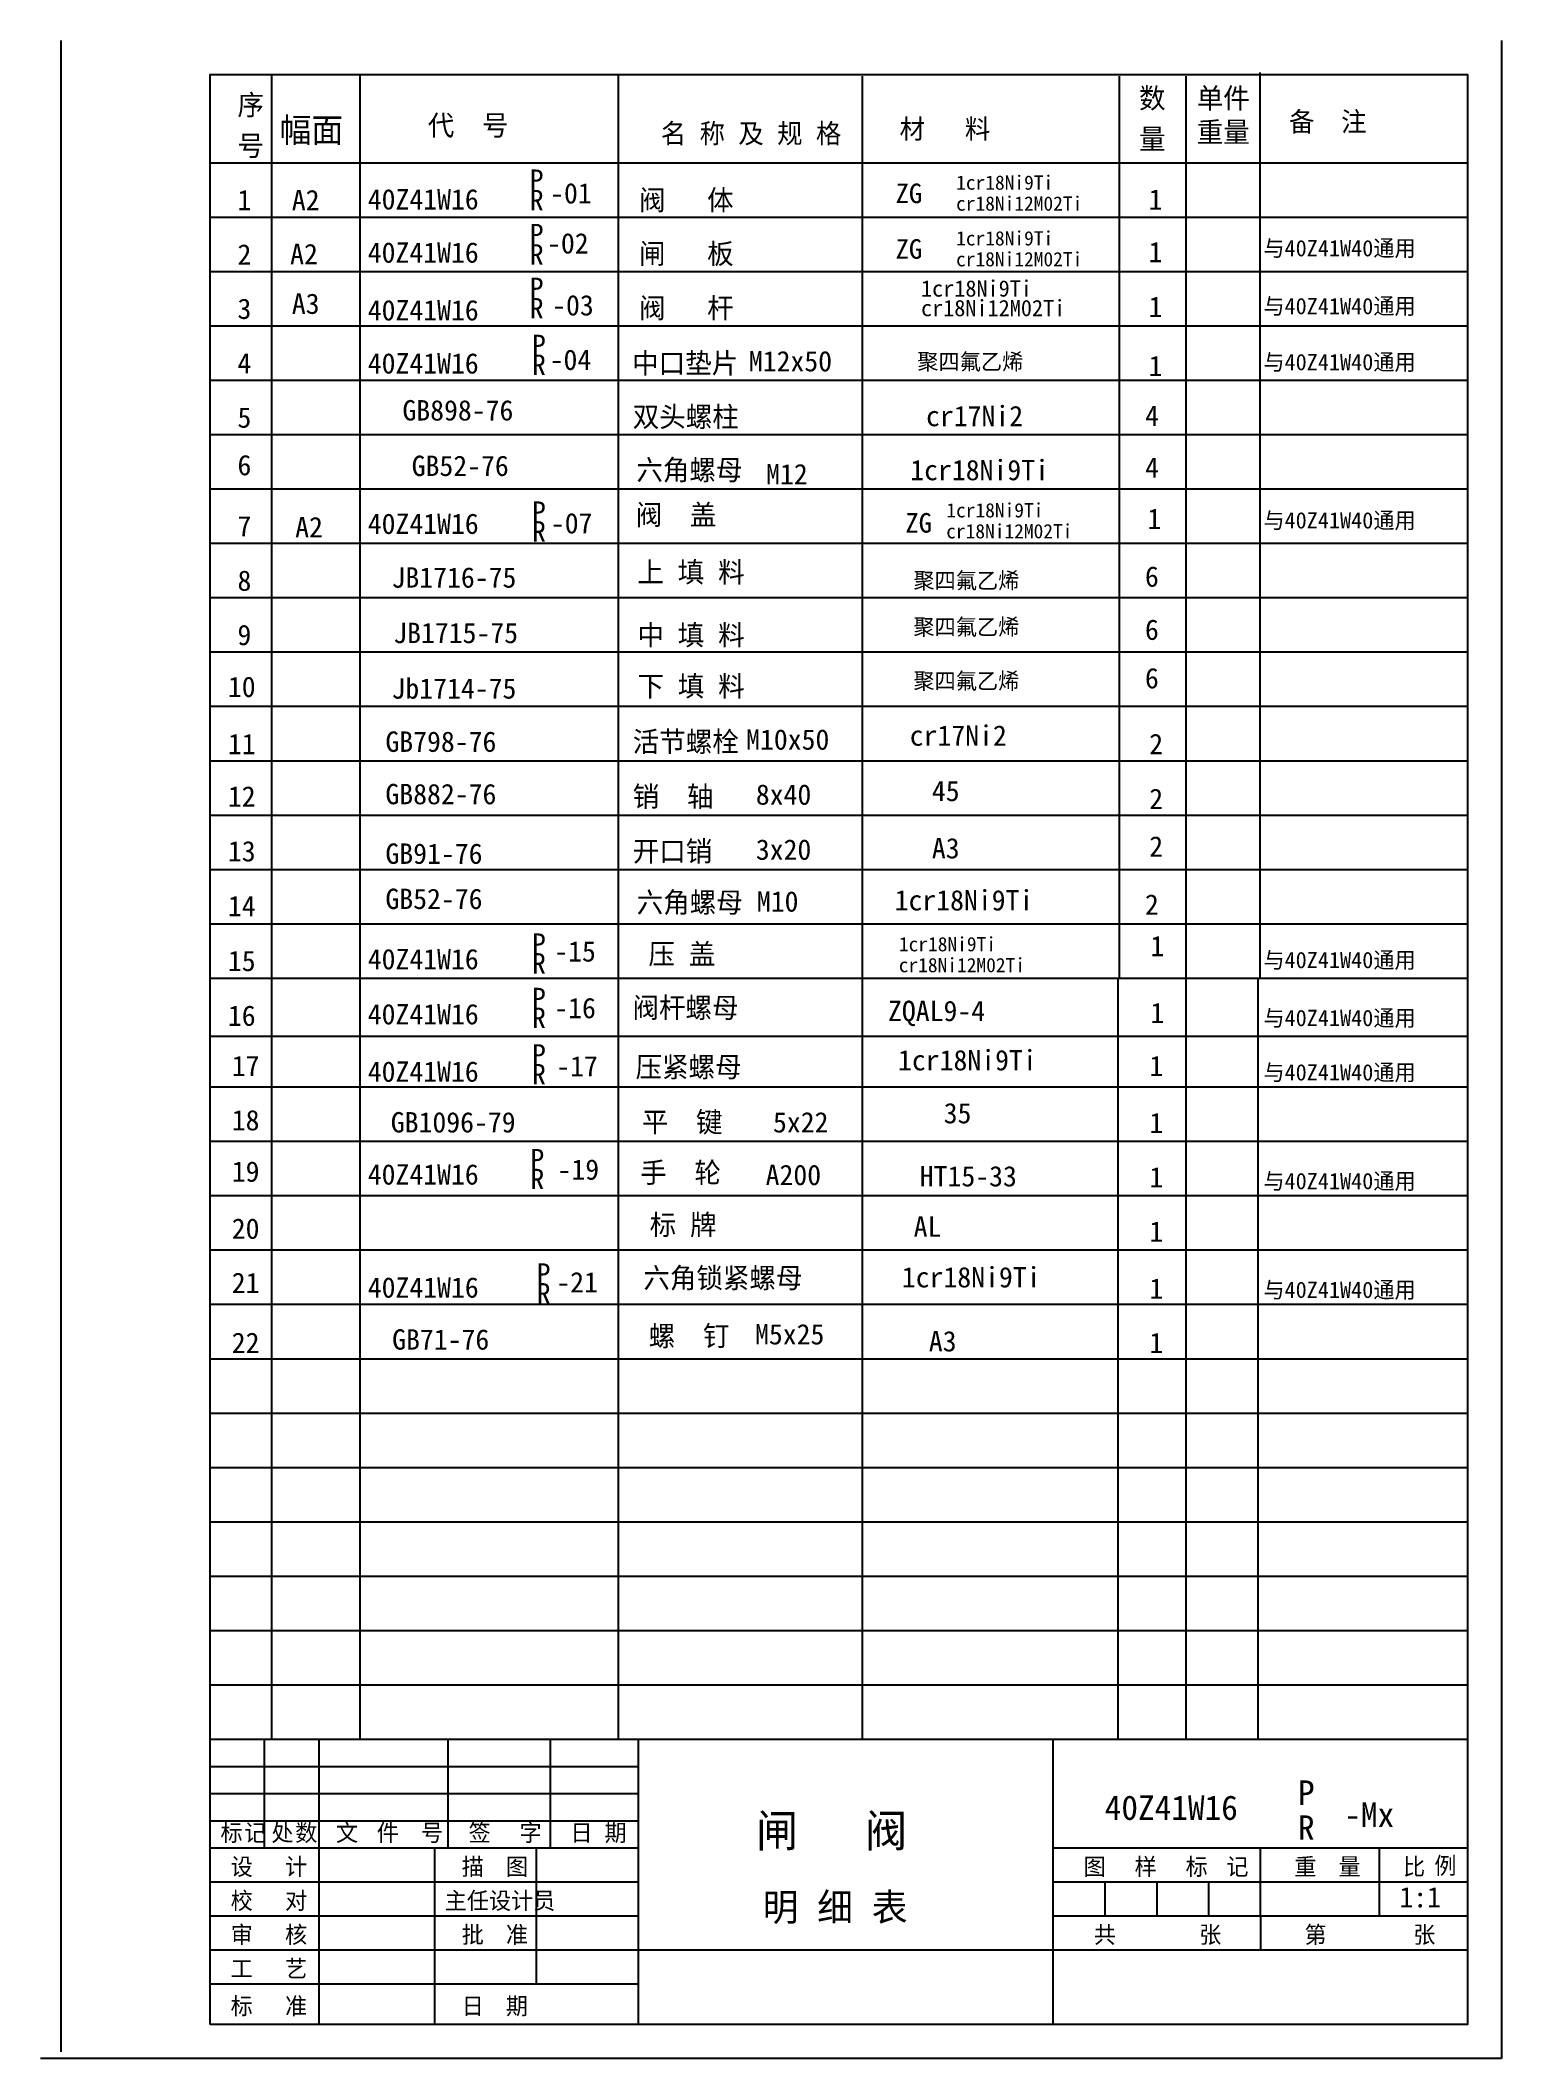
# Model space of a CAD drawing. Header units: metres. Extents: x 0 to 215, y 0 to 297.
import ezdxf

# ---------------------------------------------------------------- set-up
doc = ezdxf.new("R2010")
doc.units = ezdxf.units.M
for name, color, linetype in [('D', 1, 'Continuous'), ('FL', 5, 'Continuous'), ('HA', 5, 'Continuous'), ('T', 7, 'Continuous'), ('TL', 4, 'Continuous')]:
    doc.layers.add(name, color=color, linetype=linetype)

msp = doc.modelspace()

# ---------------------------------------------------------------- linework, layer by layer
at = {"layer": 'FL'}
for p, q in [((215, 297), (215, 0)), ((120.93, 291.75), (120.93, 113.64)), ((158.71, 291.75), (158.71, 158.93)), ((168.54, 291.75), (168.54, 158.93)), ((179.41, 292.25), (179.41, 158.93)), ((158.55, 158.99), (158.55, 47.03)), ((168.54, 159), (168.54, 47.03)), ((179.12, 158.99), (179.12, 47.03)), ((24.9, 150.44), (209.96, 150.44)), ((120.93, 113.64), (120.93, 47.03)), ((33, 31), (33, 47)), ((41, 5), (41, 47)), ((60, 31), (60, 47)), ((75, 47), (75, 31)), ((25, 43), (88, 43)), ((25, 39), (88, 39)), ((25, 35), (88, 35)), ((73, 11), (73, 31)), ((25, 26), (88, 26)), ((156.62, 26), (156.62, 21)), ((164.25, 26), (164.25, 21)), ((171.88, 26), (171.88, 21)), ((25, 21), (88, 21)), ((25, 16), (88, 16)), ((25, 11), (88, 11)), ((215, 0), (0, 0))]:
    msp.add_line(p, q, dxfattribs=at)
at = {"layer": 'HA'}
for p, q in [((3, 297), (3, 1)), ((34, 292), (34, 47)), ((47, 292), (47, 47)), ((85, 292), (85, 47)), ((25, 279), (210, 279)), ((25, 271), (210, 271)), ((25, 263), (210, 263)), ((25, 255), (210, 255)), ((25, 247), (210, 247)), ((25, 239), (210, 239)), ((25, 231), (210, 231)), ((25, 223), (210, 223)), ((25, 215), (210, 215)), ((25, 207), (210, 207)), ((25, 199), (210, 199)), ((25, 191), (210, 191)), ((25, 183), (210, 183)), ((25, 175), (210, 175)), ((25, 167), (210, 167)), ((25, 159), (210, 159)), ((25, 143), (210, 143)), ((25, 135), (210, 135)), ((25, 127), (210, 127)), ((25, 119), (210, 119)), ((25, 111), (210, 111)), ((25, 103), (210, 103)), ((25, 95), (210, 95)), ((25, 87), (210, 87)), ((25, 79), (210, 79)), ((25, 71), (210, 71)), ((25, 63), (210, 63)), ((25, 55), (210, 55))]:
    msp.add_line(p, q, dxfattribs=at)
at = {"layer": 'TL'}
for p, q in [((25, 47), (210, 47)), ((25, 5), (25, 47)), ((88, 5), (88, 47)), ((149, 5), (149, 47)), ((25, 31), (88, 31)), ((58, 31), (58, 5)), ((149, 31), (210, 31)), ((179.5, 21), (179.5, 31)), ((197, 31), (197, 21)), ((149, 26), (210, 26)), ((149, 21), (210, 21)), ((179.5, 21), (179.5, 16)), ((88, 16), (210, 16))]:
    msp.add_line(p, q, dxfattribs=at)
msp.add_lwpolyline([(25, 5), (25, 292), (210, 292), (210, 5)], close=True, dxfattribs=at)

# ---------------------------------------------------------------- texts
at = {"layer": 'D'}
for s, height, p in [('序', 3, (29, 286)), ('数', 3, (161.65, 287)), ('单件', 3, (170.14, 287)), ('幅面', 3.6, (35.2, 282)), ('代  号', 3, (57, 283)), ('名 称 及 规 格', 2.88, (91.29, 281.86)), ('材   料', 2.88, (126.41, 282.54)), ('重量', 3, (170.14, 282)), ('备  注', 2.88, (183.72, 283.6)), ('号', 3, (29, 280)), ('量', 3, (161.65, 281)), ('P', 3, (72, 275)), ('1cr18Ni9Ti', 2.1, (134.74, 275.02)), ('1', 3, (29, 272)), ('A2', 3, (37, 272)), ('40Z41W16', 3, (48.17, 272.11)), ('R', 3, (72, 272)), ('-01', 3, (75, 273)), ('阀   体', 3, (88.08, 272)), ('ZG', 2.88, (125.83, 273.05)), ('cr18Ni12M02Ti', 2.1, (134.73, 271.94)), ('1', 3, (163.05, 272.08)), ('P', 3, (72, 267)), ('-02', 3, (74.55, 265.63)), ('闸   板', 3, (88.08, 264.11)), ('ZG', 2.88, (125.83, 264.86)), ('1cr18Ni9Ti', 2.1, (134.74, 266.82)), ('与40Z41W40通用', 2.4, (179.94, 265.22)), ('2', 3, (29, 264)), ('A2', 3, (36.75, 264.06)), ('40Z41W16', 3, (48.17, 264.28)), ('R', 3, (72, 264)), ('cr18Ni12M02Ti', 2.1, (134.73, 263.75)), ('1', 3, (163.05, 264.35)), ('P', 3, (72, 259.09)), ('1cr18Ni9Ti', 2.4, (129.57, 259.29)), ('3', 3, (29, 256)), ('A3', 3, (37, 256.75)), ('40Z41W16', 3, (48.17, 255.79)), ('R', 3, (72, 256.09)), ('-03', 3, (75.3, 256.52)), ('阀   杆', 3, (88.08, 256.11)), ('cr18Ni12M02Ti', 2.4, (129.57, 256.41)), ('1', 3, (163.05, 256.3)), ('与40Z41W40通用', 2.4, (179.94, 256.7)), ('P', 3, (72.33, 250.69)), ('4', 3, (29, 248)), ('40Z41W16', 3, (48.17, 247.97)), ('R', 3, (72.33, 247.77)), ('-04', 3, (74.93, 248.5)), ('中口垫片', 3, (87.08, 248)), ('M12x50', 3, (104.24, 248.29)), ('聚四氟乙烯', 2.4, (129.02, 248.52)), ('1', 3, (163.05, 247.6)), ('与40Z41W40通用', 2.4, (179.94, 248.46)), ('GB898-76', 3, (53.27, 241.06)), ('双头螺柱', 3, (87.16, 240.12)), ('5', 3, (29, 240)), ('cr17Ni2', 3, (130.31, 240.22)), ('4', 3, (162.55, 240.27)), ('6', 3, (29, 233)), ('GB52-76', 3, (54.63, 232.89)), ('六角螺母', 3, (87.69, 232.29)), ('M12', 3, (106.78, 231.67)), ('1cr18Ni9Ti', 3, (127.99, 232.27)), ('4', 3, (162.55, 232.64)), ('P', 3, (72.33, 226.16)), ('阀  盖', 3, (87.59, 225.69)), ('1cr18Ni9Ti', 2.1, (133.3, 226.8)), ('7', 3, (29, 224)), ('A2', 3, (37.49, 223.87)), ('40Z41W16', 3, (48.17, 224.37)), ('R', 3, (72.33, 223.25)), ('-07', 3, (75.11, 224.44)), ('ZG', 2.88, (127.27, 224.56)), ('cr18Ni12M02Ti', 2.1, (133.28, 223.72)), ('1', 3, (162.88, 225.1)), ('与40Z41W40通用', 2.4, (179.94, 225.17)), ('上 填 料', 3, (87.84, 217.25)), ('8', 3, (29, 216)), ('JB1716-75', 3, (51.67, 216.46)), ('聚四氟乙烯', 2.4, (128.44, 216.31)), ('6', 3, (162.52, 216.6)), ('9', 3, (29, 208)), ('JB1715-75', 3, (51.92, 208.3)), ('中 填 料', 3, (87.84, 207.99)), ('聚四氟乙烯', 2.4, (128.44, 209.49)), ('6', 3, (162.52, 208.78)), ('10', 3, (27.59, 200.37)), ('Jb1714-75', 3, (51.67, 200.13)), ('下 填 料', 3, (87.85, 200.47)), ('聚四氟乙烯', 2.4, (128.44, 201.54)), ('6', 3, (162.52, 201.64)), ('cr17Ni2', 3, (127.91, 193.2)), ('11', 3, (27.59, 191.96)), ('GB798-76', 3, (50.77, 192.3)), ('活节螺栓', 3, (87.16, 192.3)), ('M10x50', 3, (103.84, 192.62)), ('2', 3, (163.15, 191.96)), ('12', 3, (27.59, 184.24)), ('GB882-76', 3, (50.77, 184.59)), ('销  轴', 3, (87.16, 184.24)), ('8x40', 3, (105.27, 184.52)), ('45', 3, (131.17, 185.05)), ('2', 3, (163.15, 183.89)), ('13', 3, (27.59, 176.18)), ('GB91-76', 3, (50.77, 175.82)), ('开口销', 3, (87.16, 176.18)), ('3x20', 3, (105.27, 176.42)), ('A3', 3, (131.17, 176.62)), ('2', 3, (163.15, 176.88)), ('14', 3, (27.59, 168.11)), ('GB52-76', 3, (50.77, 169.17)), ('六角螺母', 3, (87.74, 168.65)), ('M10', 3, (105.42, 168.79)), ('1cr18Ni9Ti', 3, (125.69, 168.96)), ('2', 3, (162.52, 168.33)), ('P', 3, (72.33, 162.59)), ('-15', 3, (75.61, 161.44)), ('压 盖', 3, (89.47, 161.06)), ('1cr18Ni9Ti', 2.1, (126.32, 162.95)), ('1', 3, (163.32, 162.22)), ('15', 3, (27.59, 160.04)), ('40Z41W16', 3, (48.17, 160.3)), ('R', 3, (72.33, 159.68)), ('cr18Ni12M02Ti', 2.1, (126.3, 159.87)), ('与40Z41W40通用', 2.4, (179.94, 160.47)), ('P', 3, (72.33, 154.58)), ('16', 3, (27.59, 151.98)), ('40Z41W16', 3, (48.17, 152.2)), ('R', 3, (72.33, 151.67)), ('-16', 3, (75.61, 153.1)), ('阀杆螺母', 3, (87.12, 153.16)), ('ZQAL9-4', 3, (124.72, 152.68)), ('1', 3, (163.32, 152.39)), ('与40Z41W40通用', 2.4, (179.94, 151.94)), ('P', 3, (72.33, 146.28)), ('1cr18Ni9Ti', 3, (126.19, 145.43)), ('17', 3, (28.16, 144.58)), ('40Z41W16', 3, (48.17, 143.75)), ('R', 3, (72.33, 143.37)), ('-17', 3, (75.9, 144.53)), ('压紧螺母', 3, (87.57, 144.43)), ('1', 3, (163.17, 144.58)), ('与40Z41W40通用', 2.4, (179.94, 143.94)), ('平  键', 3, (88.49, 136.32)), ('35', 3, (132.91, 137.63)), ('18', 3, (28.16, 136.6)), ('GB1096-79', 3, (51.56, 136.29)), ('5x22', 3, (107.79, 136.29)), ('1', 3, (163.17, 136.19)), ('P', 3, (72.1, 130.87)), ('19', 3, (28.16, 129.04)), ('40Z41W16', 3, (48.17, 128.62)), ('R', 3, (72.1, 127.95)), ('-19', 3, (76.09, 129.34)), ('手  轮', 3, (88.26, 128.89)), ('A200', 3, (106.71, 128.54)), ('HT15-33', 3, (129.39, 128.35)), ('1', 3, (163.17, 128.2)), ('与40Z41W40通用', 2.4, (179.94, 127.94)), ('20', 3, (28.16, 120.64)), ('标 牌', 3, (89.65, 121.21)), ('AL', 3, (128.49, 120.94)), ('1', 3, (163.17, 120.22)), ('P', 3, (73.02, 114.04)), ('六角锁紧螺母', 3, (88.72, 113.39)), ('1cr18Ni9Ti', 3, (126.75, 113.49)), ('21', 3, (28.16, 112.66)), ('40Z41W16', 3, (48.17, 111.98)), ('R', 3, (73.02, 111.13)), ('-21', 3, (75.91, 112.75)), ('1', 3, (163.17, 111.82)), ('与40Z41W40通用', 2.4, (179.94, 111.94)), ('GB71-76', 3, (51.76, 104.33)), ('螺  钉', 3, (89.51, 104.85)), ('M5x25', 3, (105.15, 105.1)), ('A3', 3, (130.72, 104.07)), ('22', 3, (28.16, 103.84)), ('1', 3, (163.17, 103.84)), ('40Z41W16', 3.6, (156.6, 35.13)), ('P', 3.6, (185.03, 37.34)), ('闸   阀', 4.8, (105.27, 31.14)), ('R', 3.6, (185.03, 32.2)), ('-Mx', 3.6, (191.85, 34.1)), ('明 细 表', 4.05, (106.28, 20.28)), ('1:1', 3, (199.96, 22.26))]:
    msp.add_text(s, height=height, dxfattribs=at).set_placement(p)
at = {"layer": 'T'}
for s, p in [('标', (26.5, 32)), ('记', (30, 32)), ('处', (34, 32)), ('数', (37.5, 32)), ('文', (43.5, 32)), ('件', (49.5, 32)), ('号', (56, 32)), ('签', (63, 32)), ('字', (70.5, 32)), ('日', (78, 32)), ('期', (83, 32)), ('设', (28, 27)), ('计', (36, 27)), ('描', (62, 27)), ('图', (68.5, 27)), ('图', (153.5, 27)), ('样', (161, 27)), ('标', (168.5, 27)), ('记', (174.5, 27)), ('重', (184.5, 27)), ('量', (191, 27)), ('比', (200.5, 27)), ('例', (205.11, 27.16)), ('校', (28, 22)), ('对', (36, 22)), ('主任设计员', (59.5, 22)), ('审', (28, 17)), ('核', (36, 17)), ('批', (62, 17)), ('准', (68.5, 17)), ('共', (155, 17)), ('张', (170.5, 17)), ('第', (186, 17)), ('张', (202, 17)), ('艺', (36, 12)), ('工', (28, 12)), ('标', (28, 6.5)), ('准', (36, 6.5)), ('日', (62, 6.5)), ('期', (68.5, 6.5))]:
    msp.add_text(s, height=2.5, dxfattribs=at).set_placement(p)

doc.saveas('drawing.dxf')
